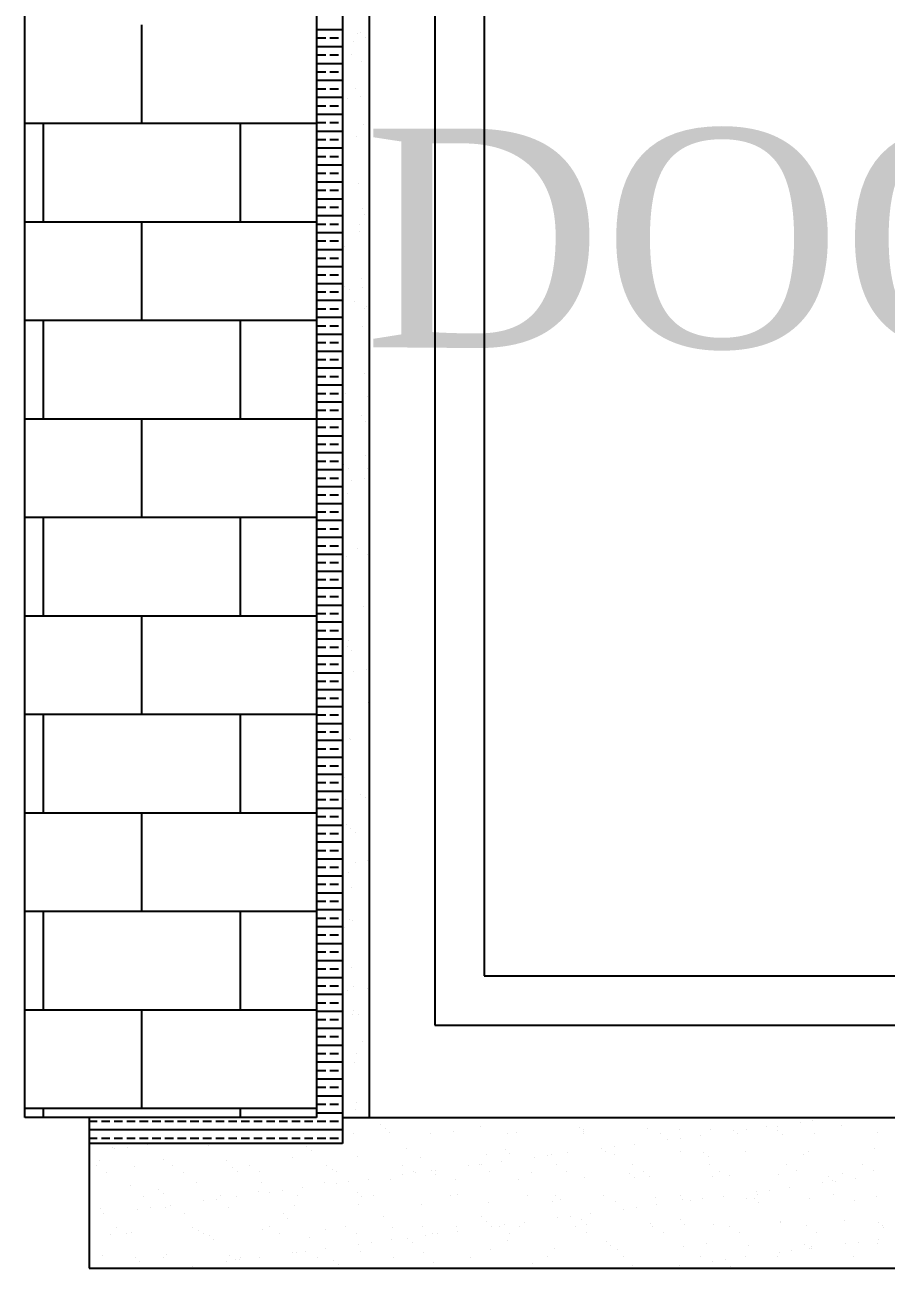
# Model space of a CAD drawing. Header units: metres. Extents: x -54 to 177, y -43 to 77.
# Drawn here: x 26.944 to 27.614, y 12.783 to 13.751 of the extents above; entities that cross this region are included whole.
import ezdxf

# ---------------------------------------------------------------- set-up
doc = ezdxf.new("R2010")
doc.units = ezdxf.units.M
doc.header["$LTSCALE"] = 2
doc.header["$MEASUREMENT"] = 0
doc.styles.add('B', font='romantic.ttf')

# ---------------------------------------------------------------- blocks, each defined once
blk = doc.blocks.new('A$C64980A76')
at = {"color": 0}
for p, q in [((84.838, 70.919), (84.838, 49.45)), ((85.054, 70.703), (85.054, 49.45)), ((82.422, 49.45), (82.422, 69.644)), ((85.277, 49.45), (85.277, 69.644)), ((85.819, 68.88), (85.819, 50.215)), ((86.227, 68.472), (86.227, 50.623)), ((83.391, 57.686), (83.391, 58.502)), ((84.838, 58.464), (85.054, 58.464)), ((85.181, 58.433), (85.181, 58.433)), ((85.204, 58.436), (85.204, 58.436)), ((84.838, 58.323), (85.054, 58.323)), ((84.844, 58.393), (84.914, 58.393)), ((84.949, 58.393), (85.019, 58.393)), ((85.145, 58.364), (85.145, 58.364)), ((85.242, 58.401), (85.242, 58.401)), ((84.844, 58.253), (84.914, 58.253)), ((84.949, 58.253), (85.019, 58.253)), ((85.128, 58.254), (85.128, 58.254)), ((84.838, 58.183), (85.054, 58.183)), ((84.844, 58.113), (84.914, 58.113)), ((84.949, 58.113), (85.019, 58.113)), ((85.214, 58.199), (85.214, 58.199)), ((84.838, 58.043), (85.054, 58.043)), ((84.838, 57.903), (85.054, 57.903)), ((84.844, 57.973), (84.914, 57.973)), ((84.949, 57.973), (85.019, 57.973)), ((85.097, 57.894), (85.097, 57.894)), ((85.158, 57.971), (85.158, 57.971)), ((85.204, 57.908), (85.204, 57.908)), ((84.844, 57.832), (84.914, 57.832)), ((84.949, 57.832), (85.019, 57.832)), ((84.838, 57.762), (85.054, 57.762)), ((84.844, 57.692), (84.914, 57.692)), ((84.949, 57.692), (85.019, 57.692)), ((82.422, 57.686), (84.838, 57.686)), ((82.575, 56.87), (82.575, 57.686)), ((84.207, 56.87), (84.207, 57.686)), ((84.838, 57.622), (85.054, 57.622)), ((85.224, 57.676), (85.224, 57.676)), ((84.838, 57.482), (85.054, 57.482)), ((84.844, 57.552), (84.914, 57.552)), ((84.949, 57.552), (85.019, 57.552)), ((85.17, 57.578), (85.17, 57.578)), ((84.844, 57.412), (84.914, 57.412)), ((84.949, 57.412), (85.019, 57.412)), ((84.838, 57.342), (85.054, 57.342)), ((84.838, 57.201), (85.054, 57.201)), ((84.844, 57.272), (84.914, 57.272)), ((84.949, 57.272), (85.019, 57.272)), ((85.183, 57.185), (85.183, 57.185)), ((84.844, 57.131), (84.914, 57.131)), ((84.949, 57.131), (85.019, 57.131)), ((84.838, 57.061), (85.054, 57.061)), ((84.844, 56.991), (84.914, 56.991)), ((84.949, 56.991), (85.019, 56.991)), ((85.218, 56.979), (85.218, 56.979)), ((82.422, 56.87), (84.838, 56.87)), ((83.391, 56.054), (83.391, 56.87)), ((84.838, 56.921), (85.054, 56.921)), ((85.232, 56.928), (85.232, 56.928)), ((85.27, 56.894), (85.27, 56.894)), ((84.838, 56.781), (85.054, 56.781)), ((84.844, 56.851), (84.914, 56.851)), ((84.949, 56.851), (85.019, 56.851)), ((85.196, 56.791), (85.196, 56.791)), ((85.197, 56.851), (85.197, 56.851)), ((84.844, 56.711), (84.914, 56.711)), ((84.949, 56.711), (85.019, 56.711)), ((85.073, 56.666), (85.073, 56.666)), ((84.838, 56.64), (85.054, 56.64)), ((84.844, 56.57), (84.914, 56.57)), ((84.949, 56.57), (85.019, 56.57)), ((84.838, 56.5), (85.054, 56.5)), ((84.838, 56.36), (85.054, 56.36)), ((84.844, 56.43), (84.914, 56.43)), ((84.949, 56.43), (85.019, 56.43)), ((85.209, 56.398), (85.209, 56.398)), ((84.844, 56.29), (84.914, 56.29)), ((84.949, 56.29), (85.019, 56.29)), ((85.074, 56.332), (85.074, 56.332)), ((85.113, 56.312), (85.113, 56.312)), ((85.219, 56.326), (85.219, 56.326)), ((84.838, 56.22), (85.054, 56.22)), ((84.844, 56.15), (84.914, 56.15)), ((84.949, 56.15), (85.019, 56.15)), ((85.152, 56.21), (85.152, 56.21)), ((85.238, 56.155), (85.238, 56.155)), ((85.252, 56.169), (85.252, 56.169)), ((82.422, 56.054), (84.838, 56.054)), ((82.575, 55.238), (82.575, 56.054)), ((84.207, 55.238), (84.207, 56.054)), ((84.838, 56.08), (85.054, 56.08)), ((84.838, 55.939), (85.054, 55.939)), ((84.844, 56.009), (84.914, 56.009)), ((84.949, 56.009), (85.019, 56.009)), ((85.222, 56.005), (85.222, 56.005)), ((84.844, 55.869), (84.914, 55.869)), ((84.949, 55.869), (85.019, 55.869)), ((84.838, 55.799), (85.054, 55.799)), ((84.838, 55.659), (85.054, 55.659)), ((84.844, 55.729), (84.914, 55.729)), ((84.949, 55.729), (85.019, 55.729)), ((84.844, 55.589), (84.914, 55.589)), ((84.949, 55.589), (85.019, 55.589)), ((85.057, 55.607), (85.057, 55.607)), ((85.235, 55.612), (85.235, 55.612)), ((84.838, 55.519), (85.054, 55.519)), ((84.844, 55.448), (84.914, 55.448)), ((84.949, 55.448), (85.019, 55.448)), ((85.077, 55.446), (85.077, 55.446)), ((85.26, 55.421), (85.26, 55.421)), ((84.838, 55.378), (85.054, 55.378)), ((82.422, 55.238), (84.838, 55.238)), ((83.391, 54.422), (83.391, 55.238)), ((84.838, 55.238), (85.054, 55.238)), ((84.844, 55.308), (84.914, 55.308)), ((84.949, 55.308), (85.019, 55.308)), ((85.212, 55.269), (85.212, 55.269)), ((85.247, 55.219), (85.247, 55.219)), ((84.844, 55.168), (84.914, 55.168)), ((84.949, 55.168), (85.019, 55.168)), ((84.838, 55.098), (85.054, 55.098)), ((84.844, 55.028), (84.914, 55.028)), ((84.949, 55.028), (85.019, 55.028)), ((84.838, 54.958), (85.054, 54.958)), ((85.242, 54.935), (85.242, 54.935)), ((84.838, 54.817), (85.054, 54.817)), ((84.844, 54.887), (84.914, 54.887)), ((84.949, 54.887), (85.019, 54.887)), ((85.065, 54.859), (85.065, 54.859)), ((85.102, 54.824), (85.102, 54.824)), ((85.26, 54.826), (85.26, 54.826)), ((84.844, 54.747), (84.914, 54.747)), ((84.949, 54.747), (85.019, 54.747)), ((85.128, 54.729), (85.128, 54.729)), ((85.234, 54.743), (85.234, 54.743)), ((84.838, 54.677), (85.054, 54.677)), ((84.844, 54.607), (84.914, 54.607)), ((84.949, 54.607), (85.019, 54.607)), ((85.097, 54.621), (85.097, 54.621)), ((84.838, 54.537), (85.054, 54.537)), ((82.422, 54.422), (84.838, 54.422)), ((82.575, 53.606), (82.575, 54.422)), ((84.207, 53.606), (84.207, 54.422)), ((84.838, 54.397), (85.054, 54.397)), ((84.844, 54.467), (84.914, 54.467)), ((84.949, 54.467), (85.019, 54.467)), ((85.273, 54.433), (85.273, 54.433)), ((84.844, 54.327), (84.914, 54.327)), ((84.949, 54.327), (85.019, 54.327)), ((84.838, 54.256), (85.054, 54.256)), ((84.844, 54.186), (84.914, 54.186)), ((84.949, 54.186), (85.019, 54.186)), ((84.838, 54.116), (85.054, 54.116)), ((85.085, 54.099), (85.085, 54.099)), ((85.176, 54.165), (85.176, 54.165)), ((85.262, 54.11), (85.262, 54.11)), ((84.844, 54.046), (84.914, 54.046)), ((84.949, 54.046), (85.019, 54.046)), ((84.838, 53.976), (85.054, 53.976)), ((84.844, 53.906), (84.914, 53.906)), ((84.949, 53.906), (85.019, 53.906)), ((84.838, 53.836), (85.054, 53.836)), ((84.838, 53.695), (85.054, 53.695)), ((84.844, 53.766), (84.914, 53.766)), ((84.949, 53.766), (85.019, 53.766)), ((85.227, 53.686), (85.227, 53.686)), ((82.422, 53.606), (84.838, 53.606)), ((83.391, 52.79), (83.391, 53.606)), ((84.844, 53.625), (84.914, 53.625)), ((84.949, 53.625), (85.019, 53.625)), ((85.061, 53.664), (85.061, 53.664)), ((84.838, 53.555), (85.054, 53.555)), ((84.844, 53.485), (84.914, 53.485)), ((84.949, 53.485), (85.019, 53.485)), ((84.838, 53.415), (85.054, 53.415)), ((85.101, 53.401), (85.101, 53.401)), ((84.838, 53.275), (85.054, 53.275)), ((84.844, 53.345), (84.914, 53.345)), ((84.949, 53.345), (85.019, 53.345)), ((85.093, 53.351), (85.093, 53.351)), ((85.13, 53.317), (85.13, 53.317)), ((84.844, 53.205), (84.914, 53.205)), ((84.949, 53.205), (85.019, 53.205)), ((85.249, 53.161), (85.249, 53.161)), ((84.838, 53.134), (85.054, 53.134)), ((84.844, 53.064), (84.914, 53.064)), ((84.949, 53.064), (85.019, 53.064)), ((85.143, 53.147), (85.143, 53.147)), ((84.838, 52.994), (85.054, 52.994)), ((84.838, 52.854), (85.054, 52.854)), ((84.844, 52.924), (84.914, 52.924)), ((84.949, 52.924), (85.019, 52.924)), ((85.266, 52.89), (85.266, 52.89)), ((82.422, 52.79), (84.838, 52.79)), ((82.575, 51.974), (82.575, 52.79)), ((84.207, 51.974), (84.207, 52.79)), ((84.844, 52.784), (84.914, 52.784)), ((84.949, 52.784), (85.019, 52.784)), ((84.838, 52.714), (85.054, 52.714)), ((84.844, 52.644), (84.914, 52.644)), ((84.949, 52.644), (85.019, 52.644)), ((85.062, 52.659), (85.062, 52.659)), ((84.838, 52.574), (85.054, 52.574)), ((85.113, 52.592), (85.113, 52.592)), ((85.121, 52.577), (85.121, 52.577)), ((84.844, 52.503), (84.914, 52.503)), ((84.949, 52.503), (85.019, 52.503)), ((84.838, 52.433), (85.054, 52.433)), ((84.844, 52.363), (84.914, 52.363)), ((84.949, 52.363), (85.019, 52.363)), ((84.838, 52.293), (85.054, 52.293)), ((85.074, 52.266), (85.074, 52.266)), ((84.838, 52.153), (85.054, 52.153)), ((84.844, 52.223), (84.914, 52.223)), ((84.949, 52.223), (85.019, 52.223)), ((84.844, 52.083), (84.914, 52.083)), ((84.949, 52.083), (85.019, 52.083)), ((85.076, 52.082), (85.076, 52.082)), ((85.199, 52.121), (85.199, 52.121)), ((85.242, 52.104), (85.242, 52.104)), ((82.422, 51.974), (84.838, 51.974)), ((83.391, 51.158), (83.391, 51.974)), ((84.838, 52.013), (85.054, 52.013)), ((84.844, 51.942), (84.914, 51.942)), ((84.949, 51.942), (85.019, 51.942)), ((84.838, 51.872), (85.054, 51.872)), ((85.087, 51.873), (85.087, 51.873)), ((85.12, 51.844), (85.12, 51.844)), ((84.838, 51.732), (85.054, 51.732)), ((84.844, 51.802), (84.914, 51.802)), ((84.949, 51.802), (85.019, 51.802)), ((85.158, 51.809), (85.158, 51.809)), ((84.844, 51.662), (84.914, 51.662)), ((84.949, 51.662), (85.019, 51.662)), ((84.838, 51.592), (85.054, 51.592)), ((84.844, 51.522), (84.914, 51.522)), ((84.949, 51.522), (85.019, 51.522)), ((85.158, 51.564), (85.158, 51.564)), ((85.264, 51.578), (85.264, 51.578)), ((84.838, 51.452), (85.054, 51.452)), ((85.1, 51.48), (85.1, 51.48)), ((84.838, 51.311), (85.054, 51.311)), ((84.844, 51.381), (84.914, 51.381)), ((84.949, 51.381), (85.019, 51.381)), ((85.125, 51.357), (85.125, 51.357)), ((84.844, 51.241), (84.914, 51.241)), ((84.949, 51.241), (85.019, 51.241)), ((82.422, 51.158), (84.838, 51.158)), ((82.575, 50.342), (82.575, 51.158)), ((84.207, 50.342), (84.207, 51.158)), ((84.838, 51.171), (85.054, 51.171)), ((84.844, 51.101), (84.914, 51.101)), ((84.949, 51.101), (85.019, 51.101)), ((84.838, 51.031), (85.054, 51.031)), ((85.069, 51.025), (85.069, 51.025)), ((85.113, 51.087), (85.113, 51.087)), ((85.14, 51.085), (85.14, 51.085)), ((84.838, 50.891), (85.054, 50.891)), ((84.844, 50.961), (84.914, 50.961)), ((84.949, 50.961), (85.019, 50.961)), ((84.844, 50.821), (84.914, 50.821)), ((84.949, 50.821), (85.019, 50.821)), ((84.838, 50.75), (85.054, 50.75)), ((85.126, 50.694), (85.126, 50.694)), ((84.838, 50.61), (85.054, 50.61)), ((84.844, 50.68), (84.914, 50.68)), ((84.949, 50.68), (85.019, 50.68)), ((85.058, 50.587), (85.058, 50.587)), ((86.227, 50.623), (92.717, 50.623)), ((84.844, 50.54), (84.914, 50.54)), ((84.949, 50.54), (85.019, 50.54)), ((85.091, 50.499), (85.091, 50.499)), ((85.145, 50.533), (85.145, 50.533)), ((85.257, 50.521), (85.257, 50.521)), ((84.838, 50.47), (85.054, 50.47)), ((84.844, 50.4), (84.914, 50.4)), ((84.949, 50.4), (85.019, 50.4)), ((82.422, 50.342), (84.838, 50.342)), ((83.391, 49.526), (83.391, 50.342)), ((84.838, 50.33), (85.054, 50.33)), ((85.139, 50.301), (85.139, 50.301)), ((85.148, 50.336), (85.148, 50.336)), ((85.186, 50.302), (85.186, 50.302)), ((84.838, 50.189), (85.054, 50.189)), ((84.844, 50.26), (84.914, 50.26)), ((84.949, 50.26), (85.019, 50.26)), ((85.819, 50.215), (93.125, 50.215)), ((84.844, 50.119), (84.914, 50.119)), ((84.949, 50.119), (85.019, 50.119)), ((85.223, 50.077), (85.223, 50.077)), ((84.838, 50.049), (85.054, 50.049)), ((84.844, 49.979), (84.914, 49.979)), ((84.949, 49.979), (85.019, 49.979)), ((85.173, 49.982), (85.173, 49.982)), ((84.838, 49.909), (85.054, 49.909)), ((85.152, 49.908), (85.152, 49.908)), ((84.838, 49.769), (85.054, 49.769)), ((84.844, 49.839), (84.914, 49.839)), ((84.949, 49.839), (85.019, 49.839)), ((84.844, 49.699), (84.914, 49.699)), ((84.949, 49.699), (85.019, 49.699)), ((84.838, 49.628), (85.054, 49.628)), ((84.844, 49.558), (84.914, 49.558)), ((84.949, 49.558), (85.019, 49.558)), ((85.168, 49.577), (85.168, 49.577)), ((82.422, 49.526), (84.838, 49.526)), ((84.838, 49.45), (82.422, 49.45)), ((82.575, 49.45), (82.575, 49.526)), ((82.954, 49.45), (82.954, 48.201)), ((84.207, 49.45), (84.207, 49.526)), ((84.838, 49.488), (85.054, 49.488)), ((85.054, 49.45), (88.42, 49.45)), ((85.054, 49.45), (85.054, 49.233)), ((85.164, 49.515), (85.164, 49.515)), ((88.42, 49.45), (90.524, 49.45)), ((82.954, 49.418), (83.021, 49.418)), ((82.954, 49.348), (85.054, 49.348)), ((83.056, 49.418), (83.126, 49.418)), ((83.161, 49.418), (83.231, 49.418)), ((83.266, 49.418), (83.336, 49.418)), ((83.372, 49.418), (83.442, 49.418)), ((83.477, 49.418), (83.547, 49.418)), ((83.582, 49.418), (83.652, 49.418)), ((83.687, 49.418), (83.757, 49.418)), ((83.792, 49.418), (83.862, 49.418)), ((83.897, 49.418), (83.968, 49.418)), ((84.003, 49.418), (84.073, 49.418)), ((84.108, 49.418), (84.178, 49.418)), ((84.213, 49.418), (84.283, 49.418)), ((84.318, 49.418), (84.388, 49.418)), ((84.423, 49.418), (84.493, 49.418)), ((84.528, 49.418), (84.599, 49.418)), ((84.634, 49.418), (84.704, 49.418)), ((84.739, 49.418), (84.809, 49.418)), ((84.844, 49.418), (84.914, 49.418)), ((84.949, 49.418), (85.019, 49.418)), ((85.084, 49.442), (85.084, 49.442)), ((85.371, 49.391), (85.371, 49.391)), ((85.409, 49.357), (85.409, 49.357)), ((86.2, 49.373), (86.2, 49.373)), ((87.016, 49.366), (87.016, 49.366)), ((87.047, 49.348), (87.047, 49.348)), ((87.581, 49.355), (87.581, 49.355)), ((87.844, 49.348), (87.844, 49.348)), ((88.103, 49.352), (88.103, 49.352)), ((88.401, 49.351), (88.401, 49.351)), ((88.567, 49.372), (88.567, 49.372)), ((88.654, 49.372), (88.654, 49.372)), ((88.844, 49.409), (88.844, 49.409)), ((88.95, 49.423), (88.95, 49.423)), ((89.116, 49.445), (89.116, 49.445)), ((89.188, 49.379), (89.188, 49.379)), ((82.954, 49.278), (83.021, 49.278)), ((83.056, 49.278), (83.126, 49.278)), ((83.161, 49.278), (83.231, 49.278)), ((83.266, 49.278), (83.336, 49.278)), ((83.372, 49.278), (83.442, 49.278)), ((83.477, 49.278), (83.547, 49.278)), ((83.582, 49.278), (83.652, 49.278)), ((83.687, 49.278), (83.757, 49.278)), ((83.792, 49.278), (83.862, 49.278)), ((83.897, 49.278), (83.968, 49.278)), ((84.003, 49.278), (84.073, 49.278)), ((84.108, 49.278), (84.178, 49.278)), ((84.213, 49.278), (84.283, 49.278)), ((84.318, 49.278), (84.388, 49.278)), ((84.423, 49.278), (84.493, 49.278)), ((84.528, 49.278), (84.599, 49.278)), ((84.634, 49.278), (84.704, 49.278)), ((84.739, 49.278), (84.809, 49.278)), ((84.844, 49.278), (84.914, 49.278)), ((84.949, 49.278), (85.019, 49.278)), ((85.148, 49.313), (85.148, 49.313)), ((85.44, 49.324), (85.44, 49.324)), ((85.784, 49.314), (85.784, 49.314)), ((85.974, 49.33), (85.974, 49.33)), ((86.419, 49.315), (86.419, 49.315)), ((86.496, 49.328), (86.496, 49.328)), ((87.053, 49.332), (87.053, 49.332)), ((87.054, 49.316), (87.054, 49.316)), ((87.689, 49.317), (87.689, 49.317)), ((87.746, 49.264), (87.746, 49.264)), ((87.852, 49.278), (87.852, 49.278)), ((88.018, 49.3), (88.018, 49.3)), ((88.295, 49.337), (88.295, 49.337)), ((88.325, 49.318), (88.325, 49.318)), ((88.66, 49.341), (88.66, 49.341)), ((88.698, 49.307), (88.698, 49.307)), ((88.96, 49.319), (88.96, 49.319)), ((89.489, 49.323), (89.489, 49.323)), ((85.054, 49.233), (82.954, 49.233)), ((83.151, 49.203), (83.151, 49.203)), ((83.165, 49.189), (83.165, 49.189)), ((83.271, 49.203), (83.271, 49.203)), ((83.437, 49.225), (83.437, 49.225)), ((83.942, 49.219), (83.942, 49.219)), ((84.758, 49.212), (84.758, 49.212)), ((84.796, 49.178), (84.796, 49.178)), ((85.586, 49.194), (85.586, 49.194)), ((86.25, 49.139), (86.25, 49.139)), ((86.403, 49.187), (86.403, 49.187)), ((86.44, 49.153), (86.44, 49.153)), ((86.784, 49.146), (86.784, 49.146)), ((86.919, 49.156), (86.919, 49.156)), ((87.197, 49.192), (87.197, 49.192)), ((87.231, 49.169), (87.231, 49.169)), ((87.303, 49.206), (87.303, 49.206)), ((87.306, 49.144), (87.306, 49.144)), ((87.469, 49.228), (87.469, 49.228)), ((87.857, 49.163), (87.857, 49.163)), ((88.047, 49.162), (88.047, 49.162)), ((88.391, 49.17), (88.391, 49.17)), ((88.875, 49.144), (88.875, 49.144)), ((88.912, 49.168), (88.912, 49.168)), ((89.463, 49.188), (89.463, 49.188)), ((83.012, 49.05), (83.012, 49.05)), ((83.037, 49.091), (83.037, 49.091)), ((83.329, 49.04), (83.329, 49.04)), ((83.571, 49.098), (83.571, 49.098)), ((83.647, 49.051), (83.647, 49.051)), ((84.092, 49.095), (84.092, 49.095)), ((84.282, 49.053), (84.282, 49.053)), ((84.643, 49.115), (84.643, 49.115)), ((84.917, 49.054), (84.917, 49.054)), ((85.177, 49.122), (85.177, 49.122)), ((85.553, 49.055), (85.553, 49.055)), ((85.699, 49.119), (85.699, 49.119)), ((86.098, 49.047), (86.098, 49.047)), ((86.188, 49.056), (86.188, 49.056)), ((86.205, 49.061), (86.205, 49.061)), ((86.37, 49.083), (86.37, 49.083)), ((86.647, 49.12), (86.647, 49.12)), ((86.754, 49.134), (86.754, 49.134)), ((86.823, 49.057), (86.823, 49.057)), ((87.458, 49.058), (87.458, 49.058)), ((88.085, 49.128), (88.085, 49.128)), ((88.094, 49.06), (88.094, 49.06)), ((88.729, 49.061), (88.729, 49.061)), ((89.364, 49.062), (89.364, 49.062)), ((83.098, 48.996), (83.098, 48.996)), ((83.733, 48.997), (83.733, 48.997)), ((84.145, 49.033), (84.145, 49.033)), ((84.183, 48.999), (84.183, 48.999)), ((84.368, 48.998), (84.368, 48.998)), ((84.973, 49.015), (84.973, 49.015)), ((85.004, 48.999), (85.004, 48.999)), ((85.272, 48.939), (85.272, 48.939)), ((85.549, 48.975), (85.549, 48.975)), ((85.639, 49), (85.639, 49)), ((85.655, 48.989), (85.655, 48.989)), ((85.789, 49.008), (85.789, 49.008)), ((85.821, 49.011), (85.821, 49.011)), ((85.827, 48.974), (85.827, 48.974)), ((85.987, 48.937), (85.987, 48.937)), ((86.274, 49.001), (86.274, 49.001)), ((86.509, 48.935), (86.509, 48.935)), ((86.618, 48.99), (86.618, 48.99)), ((86.909, 49.002), (86.909, 49.002)), ((87.06, 48.955), (87.06, 48.955)), ((87.434, 48.983), (87.434, 48.983)), ((87.472, 48.949), (87.472, 48.949)), ((87.544, 49.004), (87.544, 49.004)), ((87.594, 48.962), (87.594, 48.962)), ((88.116, 48.959), (88.116, 48.959)), ((88.18, 49.005), (88.18, 49.005)), ((88.262, 48.965), (88.262, 48.965)), ((88.666, 48.979), (88.666, 48.979)), ((88.815, 49.006), (88.815, 49.006)), ((89.078, 48.958), (89.078, 48.958)), ((89.2, 48.986), (89.2, 48.986)), ((89.304, 48.941), (89.304, 48.941)), ((89.45, 49.007), (89.45, 49.007)), ((83.295, 48.887), (83.295, 48.887)), ((83.532, 48.854), (83.532, 48.854)), ((83.846, 48.906), (83.846, 48.906)), ((84.36, 48.836), (84.36, 48.836)), ((84.38, 48.913), (84.38, 48.913)), ((84.451, 48.831), (84.451, 48.831)), ((84.557, 48.845), (84.557, 48.845)), ((84.723, 48.866), (84.723, 48.866)), ((84.902, 48.911), (84.902, 48.911)), ((85, 48.903), (85, 48.903)), ((85.106, 48.917), (85.106, 48.917)), ((85.176, 48.829), (85.176, 48.829)), ((85.453, 48.931), (85.453, 48.931)), ((88.483, 48.833), (88.483, 48.833)), ((88.589, 48.847), (88.589, 48.847)), ((88.755, 48.869), (88.755, 48.869)), ((89.032, 48.906), (89.032, 48.906)), ((89.116, 48.923), (89.116, 48.923)), ((89.138, 48.92), (89.138, 48.92)), ((83.407, 48.798), (83.407, 48.798)), ((83.569, 48.82), (83.569, 48.82)), ((83.902, 48.758), (83.902, 48.758)), ((84.008, 48.772), (84.008, 48.772)), ((84.043, 48.799), (84.043, 48.799)), ((84.174, 48.794), (84.174, 48.794)), ((84.678, 48.801), (84.678, 48.801)), ((85.19, 48.729), (85.19, 48.729)), ((85.214, 48.795), (85.214, 48.795)), ((85.313, 48.802), (85.313, 48.802)), ((85.712, 48.726), (85.712, 48.726)), ((85.948, 48.803), (85.948, 48.803)), ((86.004, 48.811), (86.004, 48.811)), ((86.263, 48.746), (86.263, 48.746)), ((86.584, 48.804), (86.584, 48.804)), ((86.797, 48.753), (86.797, 48.753)), ((86.821, 48.804), (86.821, 48.804)), ((86.858, 48.769), (86.858, 48.769)), ((87.219, 48.805), (87.219, 48.805)), ((87.319, 48.75), (87.319, 48.75)), ((87.649, 48.786), (87.649, 48.786)), ((87.854, 48.806), (87.854, 48.806)), ((87.87, 48.77), (87.87, 48.77)), ((87.934, 48.761), (87.934, 48.761)), ((88.04, 48.775), (88.04, 48.775)), ((88.206, 48.797), (88.206, 48.797)), ((88.403, 48.777), (88.403, 48.777)), ((88.465, 48.779), (88.465, 48.779)), ((88.489, 48.807), (88.489, 48.807)), ((88.503, 48.744), (88.503, 48.744)), ((88.925, 48.775), (88.925, 48.775)), ((89.125, 48.809), (89.125, 48.809)), ((89.293, 48.761), (89.293, 48.761)), ((89.476, 48.795), (89.476, 48.795)), ((82.956, 48.641), (82.956, 48.641)), ((83.049, 48.698), (83.049, 48.698)), ((83.076, 48.65), (83.076, 48.65)), ((83.353, 48.686), (83.353, 48.686)), ((83.459, 48.7), (83.459, 48.7)), ((83.583, 48.705), (83.583, 48.705)), ((83.625, 48.722), (83.625, 48.722)), ((83.747, 48.657), (83.747, 48.657)), ((84.105, 48.702), (84.105, 48.702)), ((84.563, 48.65), (84.563, 48.65)), ((84.656, 48.722), (84.656, 48.722)), ((85.391, 48.632), (85.391, 48.632)), ((86.208, 48.625), (86.208, 48.625)), ((86.942, 48.63), (86.942, 48.63)), ((87.108, 48.652), (87.108, 48.652)), ((87.385, 48.689), (87.385, 48.689)), ((87.491, 48.703), (87.491, 48.703)), ((87.657, 48.724), (87.657, 48.724)), ((83.177, 48.54), (83.177, 48.54)), ((83.812, 48.541), (83.812, 48.541)), ((84.393, 48.52), (84.393, 48.52)), ((84.447, 48.542), (84.447, 48.542)), ((84.601, 48.615), (84.601, 48.615)), ((85.082, 48.543), (85.082, 48.543)), ((85.466, 48.538), (85.466, 48.538)), ((85.717, 48.544), (85.717, 48.544)), ((86, 48.544), (86, 48.544)), ((86.245, 48.59), (86.245, 48.59)), ((86.286, 48.544), (86.286, 48.544)), ((86.353, 48.545), (86.353, 48.545)), ((86.393, 48.558), (86.393, 48.558)), ((86.522, 48.542), (86.522, 48.542)), ((86.558, 48.58), (86.558, 48.58)), ((86.836, 48.616), (86.836, 48.616)), ((86.988, 48.546), (86.988, 48.546)), ((87.036, 48.607), (87.036, 48.607)), ((87.073, 48.562), (87.073, 48.562)), ((87.607, 48.569), (87.607, 48.569)), ((87.623, 48.548), (87.623, 48.548)), ((87.852, 48.6), (87.852, 48.6)), ((87.89, 48.565), (87.89, 48.565)), ((88.128, 48.566), (88.128, 48.566)), ((88.258, 48.549), (88.258, 48.549)), ((88.679, 48.586), (88.679, 48.586)), ((88.68, 48.582), (88.68, 48.582)), ((88.894, 48.55), (88.894, 48.55)), ((89.213, 48.593), (89.213, 48.593)), ((89.497, 48.575), (89.497, 48.575)), ((89.529, 48.551), (89.529, 48.551)), ((89.534, 48.54), (89.534, 48.54)), ((83.134, 48.478), (83.134, 48.478)), ((83.263, 48.485), (83.263, 48.485)), ((83.308, 48.494), (83.308, 48.494)), ((83.859, 48.513), (83.859, 48.513)), ((83.898, 48.486), (83.898, 48.486)), ((83.95, 48.471), (83.95, 48.471)), ((83.987, 48.436), (83.987, 48.436)), ((84.533, 48.487), (84.533, 48.487)), ((84.778, 48.453), (84.778, 48.453)), ((84.915, 48.518), (84.915, 48.518)), ((85.168, 48.488), (85.168, 48.488)), ((85.46, 48.435), (85.46, 48.435)), ((85.594, 48.446), (85.594, 48.446)), ((85.737, 48.472), (85.737, 48.472)), ((85.803, 48.489), (85.803, 48.489)), ((85.844, 48.486), (85.844, 48.486)), ((86.009, 48.508), (86.009, 48.508)), ((86.423, 48.428), (86.423, 48.428)), ((86.439, 48.49), (86.439, 48.49)), ((87.074, 48.492), (87.074, 48.492)), ((87.239, 48.421), (87.239, 48.421)), ((87.709, 48.493), (87.709, 48.493)), ((88.344, 48.494), (88.344, 48.494)), ((88.98, 48.495), (88.98, 48.495)), ((89.326, 48.416), (89.326, 48.416)), ((89.492, 48.438), (89.492, 48.438)), ((84.639, 48.327), (84.639, 48.327)), ((84.669, 48.329), (84.669, 48.329)), ((84.745, 48.341), (84.745, 48.341)), ((84.911, 48.363), (84.911, 48.363)), ((85.188, 48.4), (85.188, 48.4)), ((85.203, 48.336), (85.203, 48.336)), ((85.294, 48.414), (85.294, 48.414)), ((85.632, 48.411), (85.632, 48.411)), ((85.725, 48.333), (85.725, 48.333)), ((86.276, 48.353), (86.276, 48.353)), ((86.81, 48.36), (86.81, 48.36)), ((87.276, 48.386), (87.276, 48.386)), ((87.331, 48.357), (87.331, 48.357)), ((87.882, 48.377), (87.882, 48.377)), ((88.067, 48.403), (88.067, 48.403)), ((88.416, 48.384), (88.416, 48.384)), ((88.671, 48.33), (88.671, 48.33)), ((88.777, 48.344), (88.777, 48.344)), ((88.883, 48.396), (88.883, 48.396)), ((88.921, 48.361), (88.921, 48.361)), ((88.938, 48.382), (88.938, 48.382)), ((88.943, 48.366), (88.943, 48.366)), ((89.22, 48.402), (89.22, 48.402)), ((89.489, 48.401), (89.489, 48.401)), ((83.062, 48.305), (83.062, 48.305)), ((83.337, 48.292), (83.337, 48.292)), ((83.374, 48.257), (83.374, 48.257)), ((83.572, 48.287), (83.572, 48.287)), ((83.596, 48.312), (83.596, 48.312)), ((83.813, 48.218), (83.813, 48.218)), ((84.09, 48.255), (84.09, 48.255)), ((84.118, 48.309), (84.118, 48.309)), ((84.165, 48.274), (84.165, 48.274)), ((84.196, 48.269), (84.196, 48.269)), ((84.207, 48.289), (84.207, 48.289)), ((84.362, 48.291), (84.362, 48.291)), ((84.843, 48.29), (84.843, 48.29)), ((84.981, 48.267), (84.981, 48.267)), ((85.019, 48.232), (85.019, 48.232)), ((85.478, 48.291), (85.478, 48.291)), ((85.809, 48.249), (85.809, 48.249)), ((86.113, 48.292), (86.113, 48.292)), ((86.626, 48.242), (86.626, 48.242)), ((86.748, 48.293), (86.748, 48.293)), ((87.384, 48.294), (87.384, 48.294)), ((87.454, 48.224), (87.454, 48.224)), ((87.845, 48.221), (87.845, 48.221)), ((88.019, 48.296), (88.019, 48.296)), ((88.122, 48.258), (88.122, 48.258)), ((88.228, 48.272), (88.228, 48.272)), ((88.27, 48.217), (88.27, 48.217)), ((88.394, 48.293), (88.394, 48.293)), ((88.654, 48.297), (88.654, 48.297)), ((89.289, 48.298), (89.289, 48.298)), ((82.954, 48.201), (96.168, 48.201)), ((86.663, 48.207), (86.663, 48.207))]:
    blk.add_line(p, q, dxfattribs=at)
at = {"color": 0, "style": 'B'}
blk.add_text('DOOR', height=1.8132, dxfattribs=at).set_placement((85.231, 55.829))

msp = doc.modelspace()

# ---------------------------------------------------------------- block references
at = {"xscale": 0.0939071323985137, "yscale": 0.0939071323985137, "zscale": 0.0939071323985137, "rotation": 359.9999780247499}
msp.add_blockref('A$C64980A76', (19.2037, 8.25697), dxfattribs=at)

doc.saveas('drawing.dxf')
